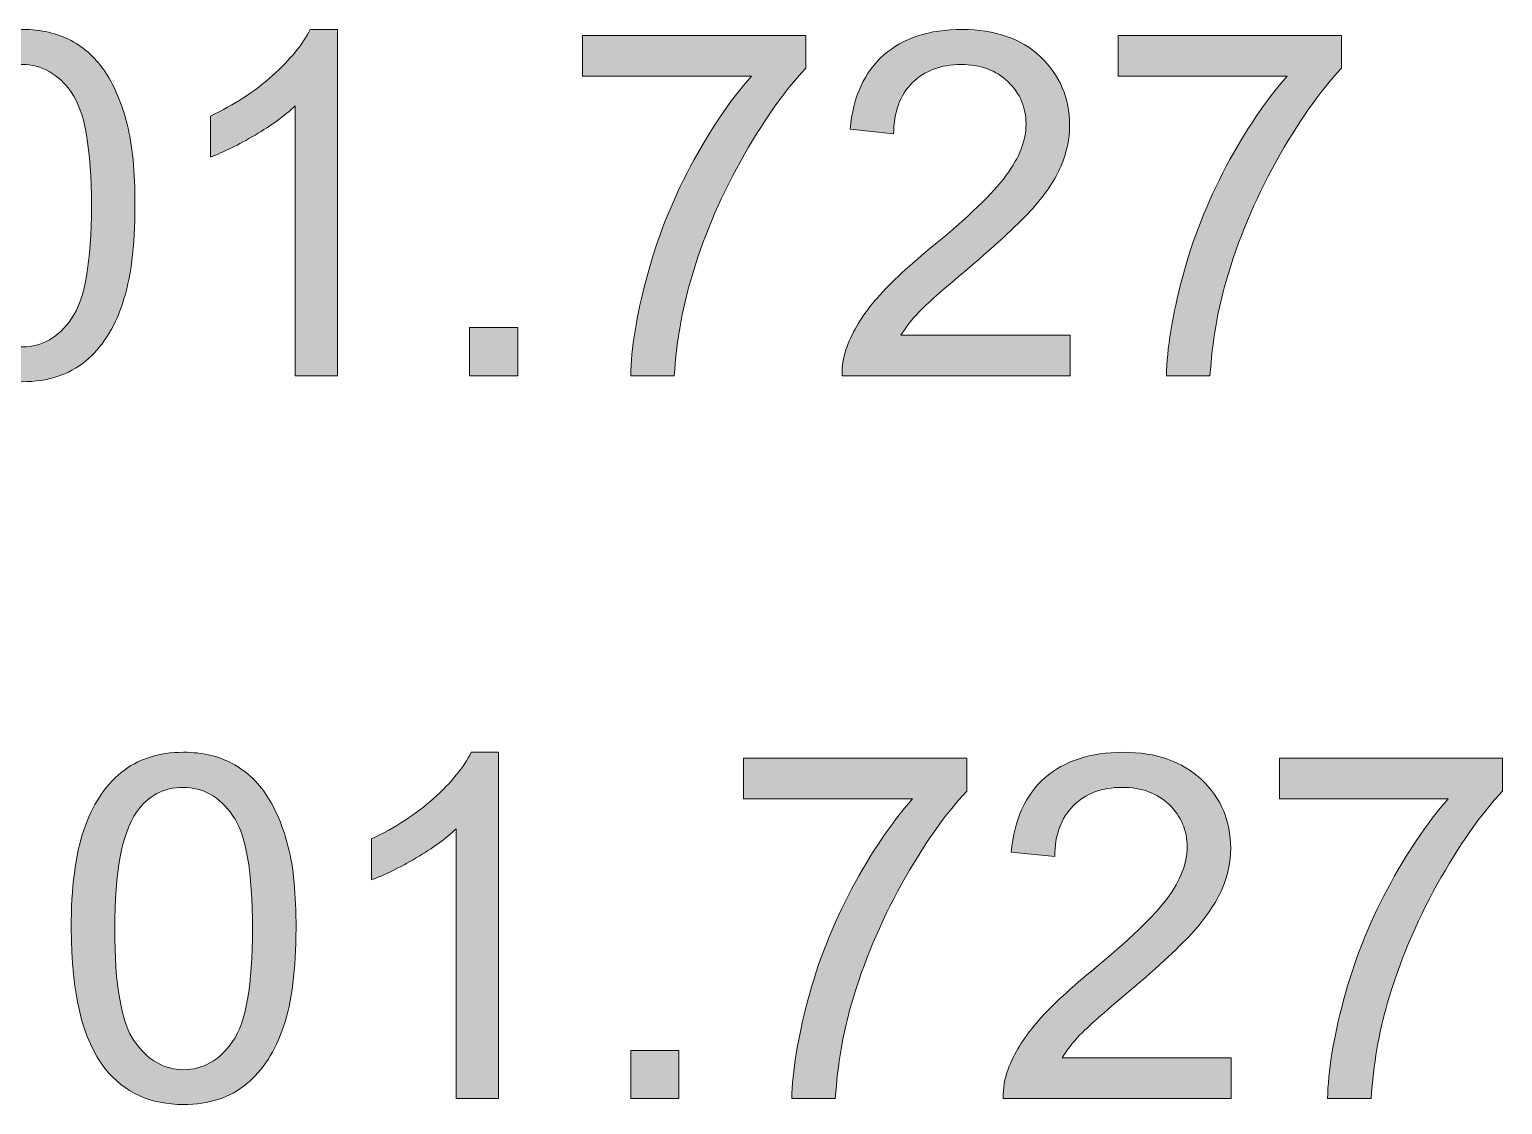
# Model space of a CAD drawing. Header units: inches. Extents: x 0.2 to 13, y -17.3 to -0.1.
# Drawn here: x 1.401 to 1.911, y -1.468 to -1.096 of the extents above; entities that cross this region are included whole.
import ezdxf

# ---------------------------------------------------------------- set-up
doc = ezdxf.new("R2010")
doc.units = ezdxf.units.IN
doc.header["$MEASUREMENT"] = 0
doc.layers.add('Layer 1', color=7, linetype='Continuous')

# ---------------------------------------------------------------- blocks, each defined once
blk = doc.blocks.new('block 6')
at = {"layer": 'Layer 1', "true_color": 0xffffff}
h = blk.add_hatch(color=7, dxfattribs=at)
h.dxf.hatch_style = 2
edge = h.paths.add_edge_path()
edge.add_spline(control_points=[(1.35988, -1.15698), (1.35988, -1.14287), (1.36133, -1.13152), (1.36423, -1.12292), (1.36713, -1.11432), (1.37145, -1.10769), (1.37717, -1.10302), (1.38289, -1.09835), (1.3901, -1.09602), (1.39878, -1.09602), (1.40518, -1.09602), (1.41079, -1.09731), (1.41562, -1.09989), (1.42045, -1.10246), (1.42444, -1.10618), (1.42759, -1.11104), (1.43073, -1.11589), (1.4332, -1.12181), (1.43499, -1.12878), (1.43678, -1.13575), (1.43768, -1.14515), (1.43768, -1.15698), (1.43768, -1.17097), (1.43624, -1.18227), (1.43336, -1.19087), (1.43049, -1.19947), (1.42619, -1.20612), (1.42046, -1.21081), (1.41474, -1.2155), (1.40751, -1.21785), (1.39878, -1.21785), (1.38727, -1.21785), (1.37824, -1.21372), (1.37168, -1.20548), (1.36381, -1.19555), (1.35988, -1.17938), (1.35988, -1.15698)], knot_values=[0, 0, 0, 0, 1, 1, 1, 2, 2, 2, 3, 3, 3, 4, 4, 4, 5, 5, 5, 6, 6, 6, 7, 7, 7, 8, 8, 8, 9, 9, 9, 10, 10, 10, 11, 11, 11, 12, 12, 12, 12], degree=3, periodic=1)
edge = h.paths.add_edge_path()
edge.add_spline(control_points=[(1.37493, -1.15698), (1.37493, -1.17656), (1.37722, -1.1896), (1.38181, -1.19608), (1.38639, -1.20256), (1.39205, -1.2058), (1.39878, -1.2058), (1.4055, -1.2058), (1.41116, -1.20255), (1.41574, -1.19604), (1.42033, -1.18953), (1.42262, -1.17651), (1.42262, -1.15698), (1.42262, -1.13734), (1.42033, -1.12429), (1.41574, -1.11783), (1.41116, -1.11138), (1.40545, -1.10815), (1.39861, -1.10815), (1.39189, -1.10815), (1.38652, -1.111), (1.3825, -1.11669), (1.37745, -1.12396), (1.37493, -1.13739), (1.37493, -1.15698)], knot_values=[0, 0, 0, 0, 1, 1, 1, 2, 2, 2, 3, 3, 3, 4, 4, 4, 5, 5, 5, 6, 6, 6, 7, 7, 7, 8, 8, 8, 8], degree=3, periodic=1)
h = blk.add_hatch(color=7, dxfattribs=at)
h.dxf.hatch_style = 2
edge = h.paths.add_edge_path()
edge.add_spline(control_points=[(1.50774, -1.21581), (1.50774, -1.21581), (1.4931, -1.21581), (1.4931, -1.21581), (1.4931, -1.21581), (1.4931, -1.12247), (1.4931, -1.12247), (1.48957, -1.12583), (1.48494, -1.1292), (1.47922, -1.13256), (1.4735, -1.13593), (1.46836, -1.13845), (1.4638, -1.14013), (1.4638, -1.14013), (1.4638, -1.12597), (1.4638, -1.12597), (1.47199, -1.12212), (1.47915, -1.11745), (1.48528, -1.11197), (1.49141, -1.10649), (1.49575, -1.10118), (1.4983, -1.09602), (1.4983, -1.09602), (1.50774, -1.09602), (1.50774, -1.09602), (1.50774, -1.09602), (1.50774, -1.21581), (1.50774, -1.21581)], knot_values=[0, 0, 0, 0, 1, 1, 1, 2, 2, 2, 3, 3, 3, 4, 4, 4, 5, 5, 5, 6, 6, 6, 7, 7, 7, 8, 8, 8, 9, 9, 9, 9], degree=3, periodic=1)
h = blk.add_hatch(color=7, dxfattribs=at)
h.dxf.hatch_style = 2
edge = h.paths.add_edge_path()
edge.add_spline(control_points=[(1.59254, -1.11214), (1.59254, -1.11214), (1.59254, -1.09806), (1.59254, -1.09806), (1.59254, -1.09806), (1.66977, -1.09806), (1.66977, -1.09806), (1.66977, -1.09806), (1.66977, -1.10945), (1.66977, -1.10945), (1.66218, -1.11753), (1.65465, -1.12828), (1.64719, -1.14168), (1.63973, -1.15508), (1.63397, -1.16886), (1.6299, -1.18302), (1.62697, -1.193), (1.62509, -1.20393), (1.62428, -1.21581), (1.62428, -1.21581), (1.60923, -1.21581), (1.60923, -1.21581), (1.60939, -1.20643), (1.61123, -1.19509), (1.61476, -1.1818), (1.61829, -1.1685), (1.62335, -1.15569), (1.62994, -1.14334), (1.63653, -1.131), (1.64354, -1.1206), (1.65097, -1.11214), (1.65097, -1.11214), (1.59254, -1.11214), (1.59254, -1.11214)], knot_values=[0, 0, 0, 0, 1, 1, 1, 2, 2, 2, 3, 3, 3, 4, 4, 4, 5, 5, 5, 6, 6, 6, 7, 7, 7, 8, 8, 8, 9, 9, 9, 10, 10, 10, 11, 11, 11, 11], degree=3, periodic=1)
h = blk.add_hatch(color=7, dxfattribs=at)
h.dxf.hatch_style = 2
edge = h.paths.add_edge_path()
edge.add_spline(control_points=[(1.76124, -1.20173), (1.76124, -1.20173), (1.76124, -1.21581), (1.76124, -1.21581), (1.76124, -1.21581), (1.68239, -1.21581), (1.68239, -1.21581), (1.68228, -1.21229), (1.68285, -1.2089), (1.6841, -1.20564), (1.6861, -1.20027), (1.68932, -1.19498), (1.69374, -1.18977), (1.69816, -1.18456), (1.70455, -1.17854), (1.7129, -1.17171), (1.72587, -1.16107), (1.73463, -1.15265), (1.73919, -1.14644), (1.74375, -1.14022), (1.74603, -1.13435), (1.74603, -1.12882), (1.74603, -1.12301), (1.74395, -1.11812), (1.7398, -1.11413), (1.73565, -1.11014), (1.73024, -1.10815), (1.72356, -1.10815), (1.71651, -1.10815), (1.71087, -1.11026), (1.70664, -1.1145), (1.70241, -1.11873), (1.70026, -1.12459), (1.70021, -1.13207), (1.70021, -1.13207), (1.68515, -1.13053), (1.68515, -1.13053), (1.68618, -1.1193), (1.69006, -1.11074), (1.69679, -1.10485), (1.70352, -1.09897), (1.71255, -1.09602), (1.72389, -1.09602), (1.73534, -1.09602), (1.7444, -1.0992), (1.75107, -1.10554), (1.75774, -1.11189), (1.76108, -1.11976), (1.76108, -1.12914), (1.76108, -1.13392), (1.7601, -1.13861), (1.75815, -1.14322), (1.7562, -1.14783), (1.75296, -1.15269), (1.74843, -1.15779), (1.7439, -1.16289), (1.73637, -1.16989), (1.72584, -1.17879), (1.71705, -1.18616), (1.71141, -1.19117), (1.70892, -1.1938), (1.70642, -1.19643), (1.70436, -1.19908), (1.70273, -1.20173), (1.70273, -1.20173), (1.76124, -1.20173), (1.76124, -1.20173)], knot_values=[0, 0, 0, 0, 1, 1, 1, 2, 2, 2, 3, 3, 3, 4, 4, 4, 5, 5, 5, 6, 6, 6, 7, 7, 7, 8, 8, 8, 9, 9, 9, 10, 10, 10, 11, 11, 11, 12, 12, 12, 13, 13, 13, 14, 14, 14, 15, 15, 15, 16, 16, 16, 17, 17, 17, 18, 18, 18, 19, 19, 19, 20, 20, 20, 21, 21, 21, 22, 22, 22, 22], degree=3, periodic=1)
h = blk.add_hatch(color=7, dxfattribs=at)
h.dxf.hatch_style = 2
edge = h.paths.add_edge_path()
edge.add_spline(control_points=[(1.77793, -1.11214), (1.77793, -1.11214), (1.77793, -1.09806), (1.77793, -1.09806), (1.77793, -1.09806), (1.85516, -1.09806), (1.85516, -1.09806), (1.85516, -1.09806), (1.85516, -1.10945), (1.85516, -1.10945), (1.84756, -1.11753), (1.84003, -1.12828), (1.83257, -1.14168), (1.82511, -1.15508), (1.81935, -1.16886), (1.81528, -1.18302), (1.81235, -1.193), (1.81048, -1.20393), (1.80967, -1.21581), (1.80967, -1.21581), (1.79461, -1.21581), (1.79461, -1.21581), (1.79477, -1.20643), (1.79662, -1.19509), (1.80014, -1.1818), (1.80367, -1.1685), (1.80873, -1.15569), (1.81532, -1.14334), (1.82191, -1.131), (1.82893, -1.1206), (1.83636, -1.11214), (1.83636, -1.11214), (1.77793, -1.11214), (1.77793, -1.11214)], knot_values=[0, 0, 0, 0, 1, 1, 1, 2, 2, 2, 3, 3, 3, 4, 4, 4, 5, 5, 5, 6, 6, 6, 7, 7, 7, 8, 8, 8, 9, 9, 9, 10, 10, 10, 11, 11, 11, 11], degree=3, periodic=1)
h = blk.add_hatch(color=7, dxfattribs=at)
h.dxf.hatch_style = 2
h.paths.add_polyline_path([(1.55348, -1.21581), (1.55348, -1.19913), (1.57016, -1.19913), (1.57016, -1.21581)])
at = {"layer": 'Layer 1', "lineweight": 0}
blk.add_lwpolyline([(1.55348, -1.21581), (1.55348, -1.19913), (1.57016, -1.19913), (1.57016, -1.21581), (1.55348, -1.21581)], dxfattribs=at)
for points, knots in [([(1.35988, -1.15698), (1.35988, -1.14287), (1.36133, -1.13152), (1.36423, -1.12292), (1.36713, -1.11432), (1.37145, -1.10769), (1.37717, -1.10302), (1.38289, -1.09835), (1.3901, -1.09602), (1.39878, -1.09602), (1.40518, -1.09602), (1.41079, -1.09731), (1.41562, -1.09989), (1.42045, -1.10246), (1.42444, -1.10618), (1.42759, -1.11104), (1.43073, -1.11589), (1.4332, -1.12181), (1.43499, -1.12878), (1.43678, -1.13575), (1.43768, -1.14515), (1.43768, -1.15698), (1.43768, -1.17097), (1.43624, -1.18227), (1.43336, -1.19087), (1.43049, -1.19947), (1.42619, -1.20612), (1.42046, -1.21081), (1.41474, -1.2155), (1.40751, -1.21785), (1.39878, -1.21785), (1.38727, -1.21785), (1.37824, -1.21372), (1.37168, -1.20548), (1.36381, -1.19555), (1.35988, -1.17938), (1.35988, -1.15698)], [0, 0, 0, 0, 1, 1, 1, 2, 2, 2, 3, 3, 3, 4, 4, 4, 5, 5, 5, 6, 6, 6, 7, 7, 7, 8, 8, 8, 9, 9, 9, 10, 10, 10, 11, 11, 11, 12, 12, 12, 12]), ([(1.50774, -1.21581), (1.50774, -1.21581), (1.4931, -1.21581), (1.4931, -1.21581), (1.4931, -1.21581), (1.4931, -1.12247), (1.4931, -1.12247), (1.48957, -1.12583), (1.48494, -1.1292), (1.47922, -1.13256), (1.4735, -1.13593), (1.46836, -1.13845), (1.4638, -1.14013), (1.4638, -1.14013), (1.4638, -1.12597), (1.4638, -1.12597), (1.47199, -1.12212), (1.47915, -1.11745), (1.48528, -1.11197), (1.49141, -1.10649), (1.49575, -1.10118), (1.4983, -1.09602), (1.4983, -1.09602), (1.50774, -1.09602), (1.50774, -1.09602), (1.50774, -1.09602), (1.50774, -1.21581), (1.50774, -1.21581)], [0, 0, 0, 0, 1, 1, 1, 2, 2, 2, 3, 3, 3, 4, 4, 4, 5, 5, 5, 6, 6, 6, 7, 7, 7, 8, 8, 8, 9, 9, 9, 9]), ([(1.59254, -1.11214), (1.59254, -1.11214), (1.59254, -1.09806), (1.59254, -1.09806), (1.59254, -1.09806), (1.66977, -1.09806), (1.66977, -1.09806), (1.66977, -1.09806), (1.66977, -1.10945), (1.66977, -1.10945), (1.66218, -1.11753), (1.65465, -1.12828), (1.64719, -1.14168), (1.63973, -1.15508), (1.63397, -1.16886), (1.6299, -1.18302), (1.62697, -1.193), (1.62509, -1.20393), (1.62428, -1.21581), (1.62428, -1.21581), (1.60923, -1.21581), (1.60923, -1.21581), (1.60939, -1.20643), (1.61123, -1.19509), (1.61476, -1.1818), (1.61829, -1.1685), (1.62335, -1.15569), (1.62994, -1.14334), (1.63653, -1.131), (1.64354, -1.1206), (1.65097, -1.11214), (1.65097, -1.11214), (1.59254, -1.11214), (1.59254, -1.11214)], [0, 0, 0, 0, 1, 1, 1, 2, 2, 2, 3, 3, 3, 4, 4, 4, 5, 5, 5, 6, 6, 6, 7, 7, 7, 8, 8, 8, 9, 9, 9, 10, 10, 10, 11, 11, 11, 11]), ([(1.76124, -1.20173), (1.76124, -1.20173), (1.76124, -1.21581), (1.76124, -1.21581), (1.76124, -1.21581), (1.68239, -1.21581), (1.68239, -1.21581), (1.68228, -1.21229), (1.68285, -1.2089), (1.6841, -1.20564), (1.6861, -1.20027), (1.68932, -1.19498), (1.69374, -1.18977), (1.69816, -1.18456), (1.70455, -1.17854), (1.7129, -1.17171), (1.72587, -1.16107), (1.73463, -1.15265), (1.73919, -1.14644), (1.74375, -1.14022), (1.74603, -1.13435), (1.74603, -1.12882), (1.74603, -1.12301), (1.74395, -1.11812), (1.7398, -1.11413), (1.73565, -1.11014), (1.73024, -1.10815), (1.72356, -1.10815), (1.71651, -1.10815), (1.71087, -1.11026), (1.70664, -1.1145), (1.70241, -1.11873), (1.70026, -1.12459), (1.70021, -1.13207), (1.70021, -1.13207), (1.68515, -1.13053), (1.68515, -1.13053), (1.68618, -1.1193), (1.69006, -1.11074), (1.69679, -1.10485), (1.70352, -1.09897), (1.71255, -1.09602), (1.72389, -1.09602), (1.73534, -1.09602), (1.7444, -1.0992), (1.75107, -1.10554), (1.75774, -1.11189), (1.76108, -1.11976), (1.76108, -1.12914), (1.76108, -1.13392), (1.7601, -1.13861), (1.75815, -1.14322), (1.7562, -1.14783), (1.75296, -1.15269), (1.74843, -1.15779), (1.7439, -1.16289), (1.73637, -1.16989), (1.72584, -1.17879), (1.71705, -1.18616), (1.71141, -1.19117), (1.70892, -1.1938), (1.70642, -1.19643), (1.70436, -1.19908), (1.70273, -1.20173), (1.70273, -1.20173), (1.76124, -1.20173), (1.76124, -1.20173)], [0, 0, 0, 0, 1, 1, 1, 2, 2, 2, 3, 3, 3, 4, 4, 4, 5, 5, 5, 6, 6, 6, 7, 7, 7, 8, 8, 8, 9, 9, 9, 10, 10, 10, 11, 11, 11, 12, 12, 12, 13, 13, 13, 14, 14, 14, 15, 15, 15, 16, 16, 16, 17, 17, 17, 18, 18, 18, 19, 19, 19, 20, 20, 20, 21, 21, 21, 22, 22, 22, 22]), ([(1.77793, -1.11214), (1.77793, -1.11214), (1.77793, -1.09806), (1.77793, -1.09806), (1.77793, -1.09806), (1.85516, -1.09806), (1.85516, -1.09806), (1.85516, -1.09806), (1.85516, -1.10945), (1.85516, -1.10945), (1.84756, -1.11753), (1.84003, -1.12828), (1.83257, -1.14168), (1.82511, -1.15508), (1.81935, -1.16886), (1.81528, -1.18302), (1.81235, -1.193), (1.81048, -1.20393), (1.80967, -1.21581), (1.80967, -1.21581), (1.79461, -1.21581), (1.79461, -1.21581), (1.79477, -1.20643), (1.79662, -1.19509), (1.80014, -1.1818), (1.80367, -1.1685), (1.80873, -1.15569), (1.81532, -1.14334), (1.82191, -1.131), (1.82893, -1.1206), (1.83636, -1.11214), (1.83636, -1.11214), (1.77793, -1.11214), (1.77793, -1.11214)], [0, 0, 0, 0, 1, 1, 1, 2, 2, 2, 3, 3, 3, 4, 4, 4, 5, 5, 5, 6, 6, 6, 7, 7, 7, 8, 8, 8, 9, 9, 9, 10, 10, 10, 11, 11, 11, 11]), ([(1.37493, -1.15698), (1.37493, -1.17656), (1.37722, -1.1896), (1.38181, -1.19608), (1.38639, -1.20256), (1.39205, -1.2058), (1.39878, -1.2058), (1.4055, -1.2058), (1.41116, -1.20255), (1.41574, -1.19604), (1.42033, -1.18953), (1.42262, -1.17651), (1.42262, -1.15698), (1.42262, -1.13734), (1.42033, -1.12429), (1.41574, -1.11783), (1.41116, -1.11138), (1.40545, -1.10815), (1.39861, -1.10815), (1.39189, -1.10815), (1.38652, -1.111), (1.3825, -1.11669), (1.37745, -1.12396), (1.37493, -1.13739), (1.37493, -1.15698)], [0, 0, 0, 0, 1, 1, 1, 2, 2, 2, 3, 3, 3, 4, 4, 4, 5, 5, 5, 6, 6, 6, 7, 7, 7, 8, 8, 8, 8])]:
    blk.add_open_spline(points, degree=3, knots=knots, dxfattribs=at)
blk = doc.blocks.new('block 7')
at = {"layer": 'Layer 1', "true_color": 0xffffff}
h = blk.add_hatch(color=7, dxfattribs=at)
h.dxf.hatch_style = 2
edge = h.paths.add_edge_path()
edge.add_spline(control_points=[(1.41562, -1.40698), (1.41562, -1.39287), (1.41707, -1.38152), (1.41998, -1.37292), (1.42288, -1.36432), (1.42719, -1.35769), (1.43292, -1.35302), (1.43864, -1.34835), (1.44584, -1.34602), (1.45452, -1.34602), (1.46092, -1.34602), (1.46654, -1.34731), (1.47137, -1.34989), (1.4762, -1.35246), (1.48018, -1.35618), (1.48333, -1.36104), (1.48648, -1.36589), (1.48895, -1.37181), (1.49074, -1.37878), (1.49253, -1.38575), (1.49342, -1.39515), (1.49342, -1.40698), (1.49342, -1.42097), (1.49198, -1.43227), (1.48911, -1.44087), (1.48623, -1.44947), (1.48193, -1.45612), (1.47621, -1.46081), (1.47049, -1.4655), (1.46326, -1.46785), (1.45452, -1.46785), (1.44302, -1.46785), (1.43399, -1.46372), (1.42742, -1.45548), (1.41956, -1.44555), (1.41562, -1.42938), (1.41562, -1.40698)], knot_values=[0, 0, 0, 0, 1, 1, 1, 2, 2, 2, 3, 3, 3, 4, 4, 4, 5, 5, 5, 6, 6, 6, 7, 7, 7, 8, 8, 8, 9, 9, 9, 10, 10, 10, 11, 11, 11, 12, 12, 12, 12], degree=3, periodic=1)
edge = h.paths.add_edge_path()
edge.add_spline(control_points=[(1.43068, -1.40698), (1.43068, -1.42656), (1.43297, -1.4396), (1.43755, -1.44608), (1.44214, -1.45256), (1.44779, -1.4558), (1.45452, -1.4558), (1.46125, -1.4558), (1.46691, -1.45255), (1.47149, -1.44604), (1.47607, -1.43953), (1.47837, -1.42651), (1.47837, -1.40698), (1.47837, -1.38734), (1.47607, -1.37429), (1.47149, -1.36783), (1.46691, -1.36138), (1.4612, -1.35815), (1.45436, -1.35815), (1.44763, -1.35815), (1.44226, -1.361), (1.43825, -1.36669), (1.4332, -1.37396), (1.43068, -1.38739), (1.43068, -1.40698)], knot_values=[0, 0, 0, 0, 1, 1, 1, 2, 2, 2, 3, 3, 3, 4, 4, 4, 5, 5, 5, 6, 6, 6, 7, 7, 7, 8, 8, 8, 8], degree=3, periodic=1)
h = blk.add_hatch(color=7, dxfattribs=at)
h.dxf.hatch_style = 2
edge = h.paths.add_edge_path()
edge.add_spline(control_points=[(1.56349, -1.46581), (1.56349, -1.46581), (1.54884, -1.46581), (1.54884, -1.46581), (1.54884, -1.46581), (1.54884, -1.37247), (1.54884, -1.37247), (1.54532, -1.37583), (1.54069, -1.3792), (1.53497, -1.38256), (1.52924, -1.38593), (1.5241, -1.38845), (1.51954, -1.39013), (1.51954, -1.39013), (1.51954, -1.37597), (1.51954, -1.37597), (1.52774, -1.37212), (1.5349, -1.36745), (1.54103, -1.36197), (1.54716, -1.35649), (1.5515, -1.35118), (1.55405, -1.34602), (1.55405, -1.34602), (1.56349, -1.34602), (1.56349, -1.34602), (1.56349, -1.34602), (1.56349, -1.46581), (1.56349, -1.46581)], knot_values=[0, 0, 0, 0, 1, 1, 1, 2, 2, 2, 3, 3, 3, 4, 4, 4, 5, 5, 5, 6, 6, 6, 7, 7, 7, 8, 8, 8, 9, 9, 9, 9], degree=3, periodic=1)
h = blk.add_hatch(color=7, dxfattribs=at)
h.dxf.hatch_style = 2
edge = h.paths.add_edge_path()
edge.add_spline(control_points=[(1.64829, -1.36214), (1.64829, -1.36214), (1.64829, -1.34806), (1.64829, -1.34806), (1.64829, -1.34806), (1.72552, -1.34806), (1.72552, -1.34806), (1.72552, -1.34806), (1.72552, -1.35945), (1.72552, -1.35945), (1.71792, -1.36753), (1.71039, -1.37828), (1.70294, -1.39168), (1.69548, -1.40508), (1.68971, -1.41886), (1.68564, -1.43302), (1.68271, -1.443), (1.68084, -1.45393), (1.68003, -1.46581), (1.68003, -1.46581), (1.66497, -1.46581), (1.66497, -1.46581), (1.66513, -1.45643), (1.66698, -1.44509), (1.67051, -1.4318), (1.67403, -1.4185), (1.67909, -1.40569), (1.68568, -1.39334), (1.69227, -1.381), (1.69929, -1.3706), (1.70672, -1.36214), (1.70672, -1.36214), (1.64829, -1.36214), (1.64829, -1.36214)], knot_values=[0, 0, 0, 0, 1, 1, 1, 2, 2, 2, 3, 3, 3, 4, 4, 4, 5, 5, 5, 6, 6, 6, 7, 7, 7, 8, 8, 8, 9, 9, 9, 10, 10, 10, 11, 11, 11, 11], degree=3, periodic=1)
h = blk.add_hatch(color=7, dxfattribs=at)
h.dxf.hatch_style = 2
edge = h.paths.add_edge_path()
edge.add_spline(control_points=[(1.81699, -1.45173), (1.81699, -1.45173), (1.81699, -1.46581), (1.81699, -1.46581), (1.81699, -1.46581), (1.73813, -1.46581), (1.73813, -1.46581), (1.73802, -1.46229), (1.73859, -1.4589), (1.73984, -1.45564), (1.74185, -1.45027), (1.74506, -1.44498), (1.74948, -1.43977), (1.75391, -1.43456), (1.76029, -1.42854), (1.76865, -1.42171), (1.78162, -1.41107), (1.79038, -1.40265), (1.79494, -1.39644), (1.79949, -1.39022), (1.80177, -1.38435), (1.80177, -1.37882), (1.80177, -1.37301), (1.7997, -1.36812), (1.79555, -1.36413), (1.7914, -1.36014), (1.78598, -1.35815), (1.77931, -1.35815), (1.77226, -1.35815), (1.76662, -1.36026), (1.76238, -1.3645), (1.75815, -1.36873), (1.75601, -1.37459), (1.75595, -1.38207), (1.75595, -1.38207), (1.7409, -1.38053), (1.7409, -1.38053), (1.74193, -1.3693), (1.74581, -1.36074), (1.75254, -1.35485), (1.75926, -1.34897), (1.7683, -1.34602), (1.77964, -1.34602), (1.79108, -1.34602), (1.80014, -1.3492), (1.80682, -1.35554), (1.81349, -1.36189), (1.81683, -1.36976), (1.81683, -1.37914), (1.81683, -1.38392), (1.81585, -1.38861), (1.8139, -1.39322), (1.81194, -1.39783), (1.8087, -1.40269), (1.80417, -1.40779), (1.79964, -1.41289), (1.79211, -1.41989), (1.78159, -1.42879), (1.7728, -1.43616), (1.76716, -1.44117), (1.76466, -1.4438), (1.76217, -1.44643), (1.7601, -1.44908), (1.75848, -1.45173), (1.75848, -1.45173), (1.81699, -1.45173), (1.81699, -1.45173)], knot_values=[0, 0, 0, 0, 1, 1, 1, 2, 2, 2, 3, 3, 3, 4, 4, 4, 5, 5, 5, 6, 6, 6, 7, 7, 7, 8, 8, 8, 9, 9, 9, 10, 10, 10, 11, 11, 11, 12, 12, 12, 13, 13, 13, 14, 14, 14, 15, 15, 15, 16, 16, 16, 17, 17, 17, 18, 18, 18, 19, 19, 19, 20, 20, 20, 21, 21, 21, 22, 22, 22, 22], degree=3, periodic=1)
h = blk.add_hatch(color=7, dxfattribs=at)
h.dxf.hatch_style = 2
edge = h.paths.add_edge_path()
edge.add_spline(control_points=[(1.83367, -1.36214), (1.83367, -1.36214), (1.83367, -1.34806), (1.83367, -1.34806), (1.83367, -1.34806), (1.9109, -1.34806), (1.9109, -1.34806), (1.9109, -1.34806), (1.9109, -1.35945), (1.9109, -1.35945), (1.90331, -1.36753), (1.89578, -1.37828), (1.88832, -1.39168), (1.88086, -1.40508), (1.87509, -1.41886), (1.87103, -1.43302), (1.8681, -1.443), (1.86622, -1.45393), (1.86541, -1.46581), (1.86541, -1.46581), (1.85036, -1.46581), (1.85036, -1.46581), (1.85052, -1.45643), (1.85236, -1.44509), (1.85589, -1.4318), (1.85942, -1.4185), (1.86447, -1.40569), (1.87107, -1.39334), (1.87766, -1.381), (1.88467, -1.3706), (1.8921, -1.36214), (1.8921, -1.36214), (1.83367, -1.36214), (1.83367, -1.36214)], knot_values=[0, 0, 0, 0, 1, 1, 1, 2, 2, 2, 3, 3, 3, 4, 4, 4, 5, 5, 5, 6, 6, 6, 7, 7, 7, 8, 8, 8, 9, 9, 9, 10, 10, 10, 11, 11, 11, 11], degree=3, periodic=1)
h = blk.add_hatch(color=7, dxfattribs=at)
h.dxf.hatch_style = 2
h.paths.add_polyline_path([(1.60923, -1.46581), (1.60923, -1.44913), (1.62591, -1.44913), (1.62591, -1.46581)])
at = {"layer": 'Layer 1', "lineweight": 0}
blk.add_lwpolyline([(1.60923, -1.46581), (1.60923, -1.44913), (1.62591, -1.44913), (1.62591, -1.46581), (1.60923, -1.46581)], dxfattribs=at)
for points, knots in [([(1.41562, -1.40698), (1.41562, -1.39287), (1.41707, -1.38152), (1.41998, -1.37292), (1.42288, -1.36432), (1.42719, -1.35769), (1.43292, -1.35302), (1.43864, -1.34835), (1.44584, -1.34602), (1.45452, -1.34602), (1.46092, -1.34602), (1.46654, -1.34731), (1.47137, -1.34989), (1.4762, -1.35246), (1.48018, -1.35618), (1.48333, -1.36104), (1.48648, -1.36589), (1.48895, -1.37181), (1.49074, -1.37878), (1.49253, -1.38575), (1.49342, -1.39515), (1.49342, -1.40698), (1.49342, -1.42097), (1.49198, -1.43227), (1.48911, -1.44087), (1.48623, -1.44947), (1.48193, -1.45612), (1.47621, -1.46081), (1.47049, -1.4655), (1.46326, -1.46785), (1.45452, -1.46785), (1.44302, -1.46785), (1.43399, -1.46372), (1.42742, -1.45548), (1.41956, -1.44555), (1.41562, -1.42938), (1.41562, -1.40698)], [0, 0, 0, 0, 1, 1, 1, 2, 2, 2, 3, 3, 3, 4, 4, 4, 5, 5, 5, 6, 6, 6, 7, 7, 7, 8, 8, 8, 9, 9, 9, 10, 10, 10, 11, 11, 11, 12, 12, 12, 12]), ([(1.56349, -1.46581), (1.56349, -1.46581), (1.54884, -1.46581), (1.54884, -1.46581), (1.54884, -1.46581), (1.54884, -1.37247), (1.54884, -1.37247), (1.54532, -1.37583), (1.54069, -1.3792), (1.53497, -1.38256), (1.52924, -1.38593), (1.5241, -1.38845), (1.51954, -1.39013), (1.51954, -1.39013), (1.51954, -1.37597), (1.51954, -1.37597), (1.52774, -1.37212), (1.5349, -1.36745), (1.54103, -1.36197), (1.54716, -1.35649), (1.5515, -1.35118), (1.55405, -1.34602), (1.55405, -1.34602), (1.56349, -1.34602), (1.56349, -1.34602), (1.56349, -1.34602), (1.56349, -1.46581), (1.56349, -1.46581)], [0, 0, 0, 0, 1, 1, 1, 2, 2, 2, 3, 3, 3, 4, 4, 4, 5, 5, 5, 6, 6, 6, 7, 7, 7, 8, 8, 8, 9, 9, 9, 9]), ([(1.64829, -1.36214), (1.64829, -1.36214), (1.64829, -1.34806), (1.64829, -1.34806), (1.64829, -1.34806), (1.72552, -1.34806), (1.72552, -1.34806), (1.72552, -1.34806), (1.72552, -1.35945), (1.72552, -1.35945), (1.71792, -1.36753), (1.71039, -1.37828), (1.70294, -1.39168), (1.69548, -1.40508), (1.68971, -1.41886), (1.68564, -1.43302), (1.68271, -1.443), (1.68084, -1.45393), (1.68003, -1.46581), (1.68003, -1.46581), (1.66497, -1.46581), (1.66497, -1.46581), (1.66513, -1.45643), (1.66698, -1.44509), (1.67051, -1.4318), (1.67403, -1.4185), (1.67909, -1.40569), (1.68568, -1.39334), (1.69227, -1.381), (1.69929, -1.3706), (1.70672, -1.36214), (1.70672, -1.36214), (1.64829, -1.36214), (1.64829, -1.36214)], [0, 0, 0, 0, 1, 1, 1, 2, 2, 2, 3, 3, 3, 4, 4, 4, 5, 5, 5, 6, 6, 6, 7, 7, 7, 8, 8, 8, 9, 9, 9, 10, 10, 10, 11, 11, 11, 11]), ([(1.81699, -1.45173), (1.81699, -1.45173), (1.81699, -1.46581), (1.81699, -1.46581), (1.81699, -1.46581), (1.73813, -1.46581), (1.73813, -1.46581), (1.73802, -1.46229), (1.73859, -1.4589), (1.73984, -1.45564), (1.74185, -1.45027), (1.74506, -1.44498), (1.74948, -1.43977), (1.75391, -1.43456), (1.76029, -1.42854), (1.76865, -1.42171), (1.78162, -1.41107), (1.79038, -1.40265), (1.79494, -1.39644), (1.79949, -1.39022), (1.80177, -1.38435), (1.80177, -1.37882), (1.80177, -1.37301), (1.7997, -1.36812), (1.79555, -1.36413), (1.7914, -1.36014), (1.78598, -1.35815), (1.77931, -1.35815), (1.77226, -1.35815), (1.76662, -1.36026), (1.76238, -1.3645), (1.75815, -1.36873), (1.75601, -1.37459), (1.75595, -1.38207), (1.75595, -1.38207), (1.7409, -1.38053), (1.7409, -1.38053), (1.74193, -1.3693), (1.74581, -1.36074), (1.75254, -1.35485), (1.75926, -1.34897), (1.7683, -1.34602), (1.77964, -1.34602), (1.79108, -1.34602), (1.80014, -1.3492), (1.80682, -1.35554), (1.81349, -1.36189), (1.81683, -1.36976), (1.81683, -1.37914), (1.81683, -1.38392), (1.81585, -1.38861), (1.8139, -1.39322), (1.81194, -1.39783), (1.8087, -1.40269), (1.80417, -1.40779), (1.79964, -1.41289), (1.79211, -1.41989), (1.78159, -1.42879), (1.7728, -1.43616), (1.76716, -1.44117), (1.76466, -1.4438), (1.76217, -1.44643), (1.7601, -1.44908), (1.75848, -1.45173), (1.75848, -1.45173), (1.81699, -1.45173), (1.81699, -1.45173)], [0, 0, 0, 0, 1, 1, 1, 2, 2, 2, 3, 3, 3, 4, 4, 4, 5, 5, 5, 6, 6, 6, 7, 7, 7, 8, 8, 8, 9, 9, 9, 10, 10, 10, 11, 11, 11, 12, 12, 12, 13, 13, 13, 14, 14, 14, 15, 15, 15, 16, 16, 16, 17, 17, 17, 18, 18, 18, 19, 19, 19, 20, 20, 20, 21, 21, 21, 22, 22, 22, 22]), ([(1.83367, -1.36214), (1.83367, -1.36214), (1.83367, -1.34806), (1.83367, -1.34806), (1.83367, -1.34806), (1.9109, -1.34806), (1.9109, -1.34806), (1.9109, -1.34806), (1.9109, -1.35945), (1.9109, -1.35945), (1.90331, -1.36753), (1.89578, -1.37828), (1.88832, -1.39168), (1.88086, -1.40508), (1.87509, -1.41886), (1.87103, -1.43302), (1.8681, -1.443), (1.86622, -1.45393), (1.86541, -1.46581), (1.86541, -1.46581), (1.85036, -1.46581), (1.85036, -1.46581), (1.85052, -1.45643), (1.85236, -1.44509), (1.85589, -1.4318), (1.85942, -1.4185), (1.86447, -1.40569), (1.87107, -1.39334), (1.87766, -1.381), (1.88467, -1.3706), (1.8921, -1.36214), (1.8921, -1.36214), (1.83367, -1.36214), (1.83367, -1.36214)], [0, 0, 0, 0, 1, 1, 1, 2, 2, 2, 3, 3, 3, 4, 4, 4, 5, 5, 5, 6, 6, 6, 7, 7, 7, 8, 8, 8, 9, 9, 9, 10, 10, 10, 11, 11, 11, 11]), ([(1.43068, -1.40698), (1.43068, -1.42656), (1.43297, -1.4396), (1.43755, -1.44608), (1.44214, -1.45256), (1.44779, -1.4558), (1.45452, -1.4558), (1.46125, -1.4558), (1.46691, -1.45255), (1.47149, -1.44604), (1.47607, -1.43953), (1.47837, -1.42651), (1.47837, -1.40698), (1.47837, -1.38734), (1.47607, -1.37429), (1.47149, -1.36783), (1.46691, -1.36138), (1.4612, -1.35815), (1.45436, -1.35815), (1.44763, -1.35815), (1.44226, -1.361), (1.43825, -1.36669), (1.4332, -1.37396), (1.43068, -1.38739), (1.43068, -1.40698)], [0, 0, 0, 0, 1, 1, 1, 2, 2, 2, 3, 3, 3, 4, 4, 4, 5, 5, 5, 6, 6, 6, 7, 7, 7, 8, 8, 8, 8])]:
    blk.add_open_spline(points, degree=3, knots=knots, dxfattribs=at)
blk = doc.blocks.new('block 2')
at = {"layer": 'Layer 1'}
for name in ['block 6', 'block 7']:
    blk.add_blockref(name, (0, 0), dxfattribs=at)

msp = doc.modelspace()

# ---------------------------------------------------------------- block references
at = {"layer": 'Layer 1'}
msp.add_blockref('block 2', (0, 0), dxfattribs=at)

doc.saveas('drawing.dxf')
